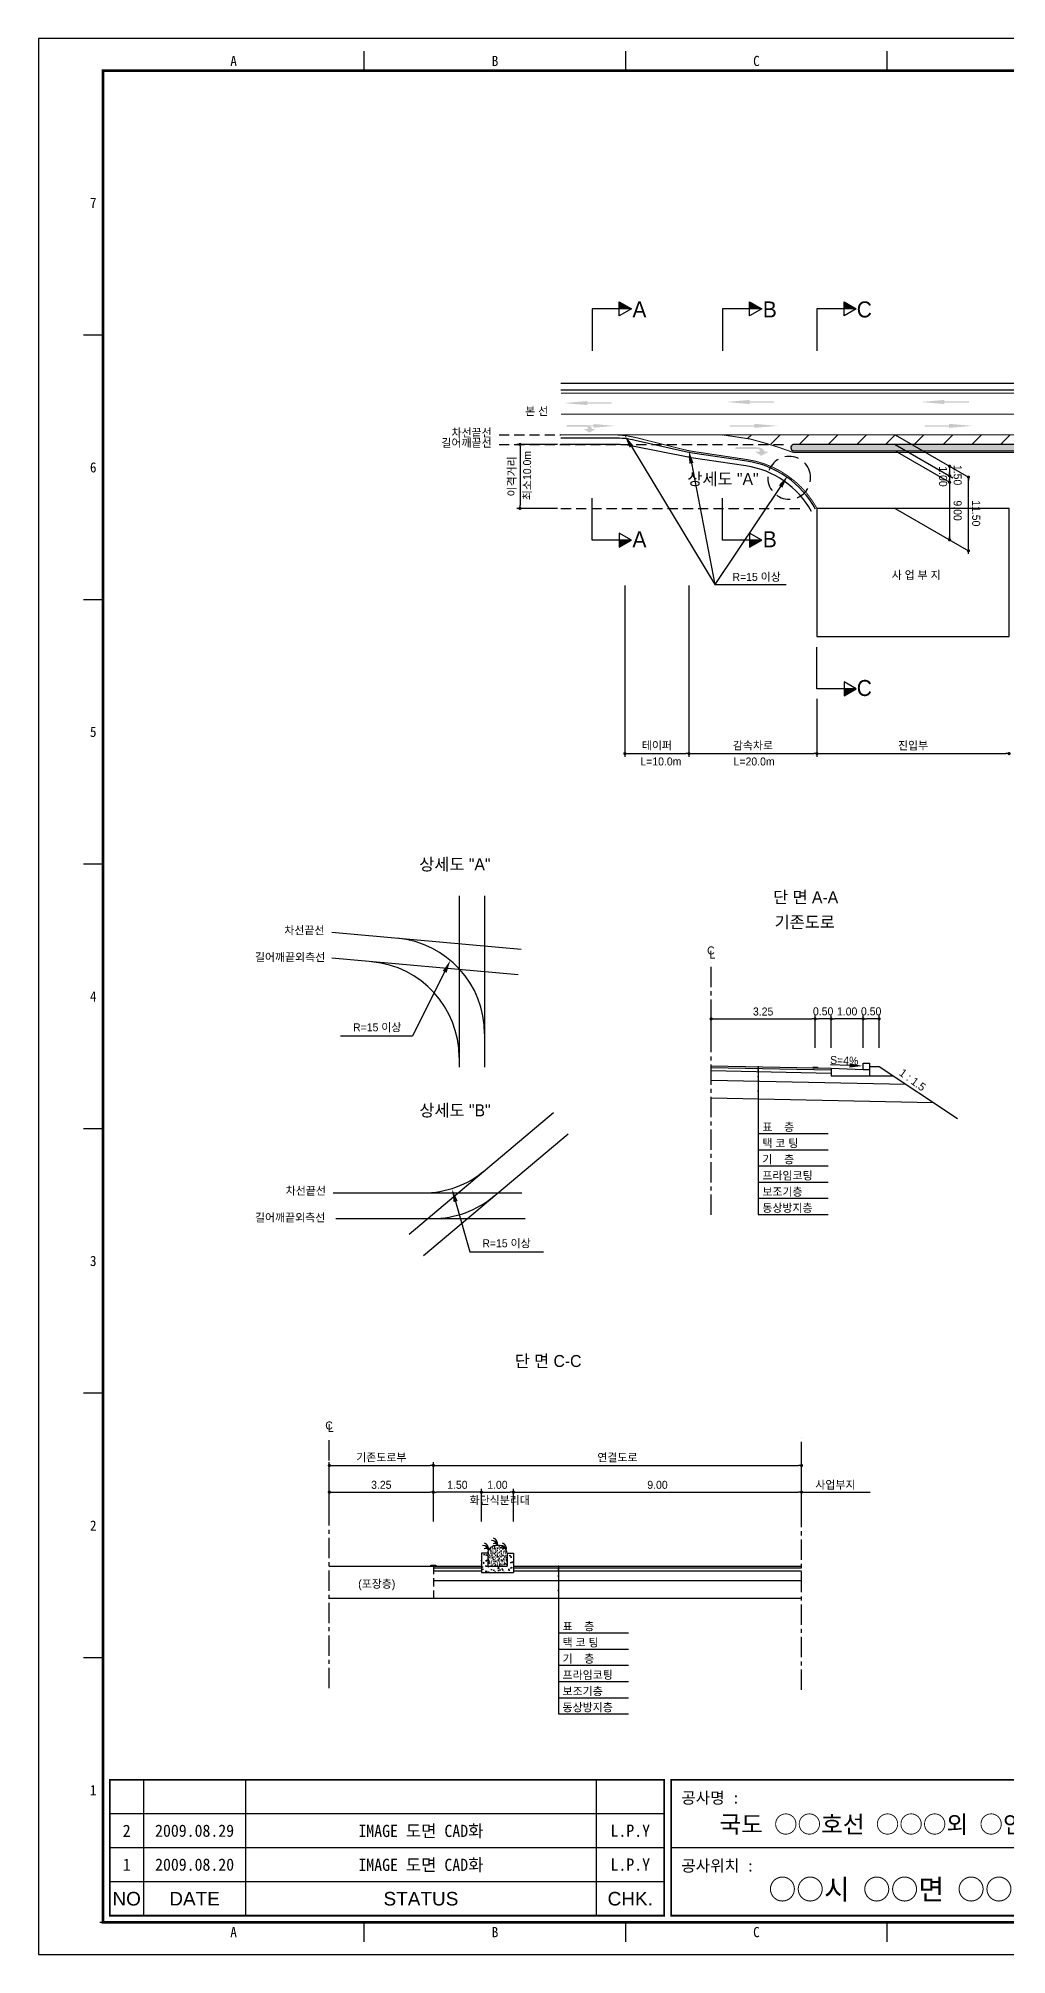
# Model space of a CAD drawing. Header units: millimetres. Extents: x 472 to 896, y -2 to 298.
# Drawn here: x 472.4 to 623.6, y -1.8 to 297.6 of the extents above; entities that cross this region are included whole.
import ezdxf
from ezdxf.enums import TextEntityAlignment as Align

# ---------------------------------------------------------------- set-up
doc = ezdxf.new("R2010")
doc.units = ezdxf.units.MM
doc.linetypes.add('CENTER', pattern=[50.8, 31.75, -6.35, 6.35, -6.35])
doc.linetypes.add('HIDDEN', pattern=[9.525, 6.35, -3.175])
for name, color, linetype in [('CC-GSTR-0004', 4, 'Continuous'), ('CM-LANE-0030', 30, 'Continuous'), ('CZ-DIMT-0002', 7, 'Continuous'), ('CZ-EXST-0002', 1, 'Continuous'), ('CZ-LIN1-0007', 7, 'Continuous'), ('CZ-LIN2-0003', 3, 'Continuous'), ('CZ-LINE-0001', 7, 'Continuous'), ('CZ-TEXT-BOX0', 7, 'Continuous'), ('TITLE', 7, 'Continuous')]:
    doc.layers.add(name, color=color, linetype=linetype)
doc.styles.add('견고딕', font='arial.ttf')
doc.styles.add('돋움', font='')
doc.styles.add('돋음체', font='')
doc.styles.get('돋움').set_extended_font_data('Dotum')
doc.styles.get('돋음체').set_extended_font_data('DotumChe')

# ---------------------------------------------------------------- blocks, each defined once
blk = doc.blocks.new('_Dot')
at = {"color": 0, "linetype": 'ByBlock', "lineweight": -2}
blk.add_line((-0.5, 0), (-1, 0), dxfattribs=at)
at = {"color": 0, "linetype": 'ByBlock', "const_width": 0.5}
blk.add_lwpolyline([(-0.25, 0, 1), (0.25, 0, 1)], format="xyb", close=True, dxfattribs=at)

msp = doc.modelspace()

# ---------------------------------------------------------------- hatches: boundary and pattern name
at = {"layer": 'CM-LANE-0030'}
h = msp.add_hatch(dxfattribs=at)
h.set_pattern_fill('ANSI31', color=256, style=0)
h.set_pattern_definition([(45, (-535.8948, 5.09), (-2.245064, 2.245064), [])])
h.paths.add_polyline_path([(579.2, 235.66), (583.5, 235.01, -0.082795), (589.21, 233.16), (590.25, 233.16, 0.001767), (590.13, 233.22, -0.768255), (590.38, 234.16), (738.51, 234.16, -0.801424), (738.72, 233.21, 0.001479), (738.62, 233.16), (739.86, 233.16, -0.078793), (745.43, 234.44), (763.01, 235.66)])
at = {"layer": 'CZ-EXST-0002'}
h = msp.add_hatch(dxfattribs=at)
h.set_pattern_fill('AR-CONC', color=256, scale=0.01, style=0)
h.set_pattern_definition([(50, (-566.573, 3541.772), (1.8218467, -0.15939086), [0.1905, -2.0955]), (355, (-566.573, 3541.772), (-0.3524283, 1.9105664), [0.1524, -1.6764]), (100.451, (-566.4212, 3541.7587), (1.469425, 1.7511669), [0.1619, -1.7809]), (46.1842, (-566.573, 3542.28), (2.7107904, -0.4204233), [0.28575, -3.14325]), (96.6356, (-566.347, 3542.245), (2.3740423, 2.4742556), [0.24285, -2.67135]), (351.184, (-566.573, 3542.28), (2.374046, 2.4742512), [0.2286, -2.5146]), (21, (-566.319, 3542.153), (1.5161488, -1.0226552), [0.1905, -2.0955]), (326, (-566.319, 3542.153), (0.6180203, 1.8418797), [0.1524, -1.6764]), (71.4514, (-566.1927, 3542.0677), (2.1341649, 0.8192286), [0.1619, -1.7809]), (37.5, (-566.573, 3541.77196), (0.03088603, 0.84555039), [0, -1.65608, 0, -1.7018, 0, -1.68275]), (7.5, (-566.573, 3541.772), (0.66819663, 1.00180575), [0, -0.97028, 0, -1.61798, 0, -0.64135]), (327.5, (-567.1394, 3541.77196), (1.35590595, -0.05728744), [0, -0.635, 0, -1.9812, 0, -2.6289]), (317.5, (-567.3934, 3541.772), (1.4812918, 0.2542649), [0, -0.8255, 0, -1.31572, 0, -1.8669])])
h.paths.add_polyline_path([(546.55, 57.93), (546.55, 60.93), (545.55, 60.93), (545.55, 58.93), (542.55, 58.93), (542.55, 60.93), (541.55, 60.93), (541.55, 57.93)])
h = msp.add_hatch(dxfattribs=at)
h.set_pattern_fill('AR-SAND', color=256, scale=0.01, style=0)
h.set_pattern_definition([(37.5, (-566.573, 3541.77196), (-0.016000313, 0.489413237), [0, -0.38608, 0, -0.4318, 0, -0.41275]), (7.5, (-566.573, 3541.77196), (0.44952328, 0.7168251), [0, -0.20828, 0, -0.34798, 0, -0.13335]), (327.5, (-566.8854, 3541.77196), (0.79099237, 0.001437185), [0, -0.127, 0, -0.4572, 0, -0.5969]), (317.5, (-566.8854, 3541.77196), (0.76355645, 0.22292932), [0, -0.0635, 0, -0.29972, 0, -0.3429])])
edge = h.paths.add_edge_path()
edge.add_ellipse((544.05, 60.93), major_axis=(-1.5, 0), ratio=0.829212, start_angle=180, end_angle=360)
edge.add_line((542.55, 60.93), (542.55, 58.93))
edge.add_line((542.55, 58.93), (545.55, 58.93))
edge.add_line((545.55, 58.93), (545.55, 60.93))
at = {"layer": 'CZ-LIN1-0007'}
for points in [[(558.08, 240.94), (558.08, 240.73), (561.91, 240.73), (561.91, 240.51), (558.08, 240.51), (558.08, 240.3), (554.43, 240.62)], [(583.43, 241.11), (583.43, 240.89), (587.25, 240.9), (587.25, 240.68), (583.43, 240.68), (583.43, 240.47), (579.78, 240.79)], [(613.85, 241.11), (613.85, 240.89), (617.68, 240.9), (617.68, 240.68), (613.85, 240.68), (613.85, 240.47), (610.2, 240.79)], [(557.96, 237.18, -0.267976), (558.87, 236.57), (559.42, 236.58), (558.39, 236), (557.56, 236.57), (558.17, 236.57, 0.504994), (557.9, 236.94), (554.84, 236.96), (554.85, 237.2)], [(559.09, 237.35), (559.09, 237.16), (555.66, 237.16), (555.66, 236.97), (559.09, 236.97), (559.09, 236.77), (562.36, 237.06)], [(584.16, 237.38), (584.16, 237.16), (580.34, 237.16), (580.34, 236.95), (584.16, 236.95), (584.16, 236.74), (587.81, 237.06)], [(614.59, 237.38), (614.59, 237.16), (610.76, 237.16), (610.76, 236.95), (614.59, 236.95), (614.59, 236.74), (618.24, 237.06)], [(584.77, 233.73, -0.267976), (585.8, 233.04), (586.43, 233.04), (585.26, 232.38), (584.31, 233.03), (585.01, 233.04, 0.504994), (584.7, 233.45), (581.23, 233.47), (581.24, 233.75)], [(594.05, 136.75), (594.05, 136.87), (593.3, 136.89), (593.3, 136.76)], [(534.42, 58.93), (534.42, 59.05), (533.67, 59.05), (533.67, 58.93)]]:
    msp.add_hatch(color=256, dxfattribs=at).paths.add_polyline_path(points)
at = {"layer": 'CZ-LIN2-0003'}
h = msp.add_hatch(dxfattribs=at)
h.set_pattern_fill('CROSS', color=256, scale=0.075, style=0)
h.set_pattern_definition([(0, (-535.8948, 5.08995), (0.47625, 0.47625), [0.238125, -0.714375]), (90, (-535.77575, 4.9709), (-0.47625, 0.47625), [0.238125, -0.714375])])
h.paths.add_polyline_path([(590.38, 234.16, 0.768255), (590.13, 233.22, -0.001767), (590.25, 233.16), (738.62, 233.16, -0.001479), (738.72, 233.21, 0.801424), (738.51, 234.16)])
at = {"layer": 'CZ-LINE-0001'}
for points in [[(563.08, 256.43), (563.08, 255.33), (564.98, 255.33)], [(583.44, 256.43), (583.44, 255.33), (585.34, 255.33)], [(598.2, 256.43), (598.2, 255.33), (600.1, 255.33)], [(564.98, 219.21), (563.08, 219.21), (563.08, 218.11)], [(585.34, 219.21), (583.44, 219.21), (583.44, 218.11)], [(600.1, 195.97), (598.2, 195.97), (598.2, 194.87)]]:
    msp.add_hatch(color=256, dxfattribs=at).paths.add_polyline_path(points)

# ---------------------------------------------------------------- linework, layer by layer
at = {"color": 0, "linetype": 'ByBlock', "lineweight": -2}
for p, q in [((614.67, 230.5), (614.67, 230.25)), ((614.67, 229.5), (614.67, 229.75)), ((614.67, 229), (614.67, 228.75)), ((614.67, 228.5), (614.67, 228.75)), ((617.62, 228.79), (617.62, 228.54)), ((614.67, 219.5), (614.67, 219.75)), ((617.62, 217.79), (617.62, 218.04)), ((591.8, 70.48), (592.05, 70.48))]:
    msp.add_line(p, q, dxfattribs=at)
at = {"color": 0, "linetype": 'ByBlock', "const_width": 0.25}
for points in [[(614.67, 230.63, 1), (614.67, 230.88, 1)], [(614.67, 229.13, 1), (614.67, 229.38, 1)], [(614.67, 229.38, 1), (614.67, 229.13, 1)], [(614.67, 228.38, 1), (614.67, 228.13, 1)], [(617.62, 228.92, 1), (617.62, 229.17, 1)], [(614.67, 219.38, 1), (614.67, 219.13, 1)], [(617.62, 217.67, 1), (617.62, 217.42, 1)], [(591.67, 70.48, 1), (591.42, 70.48, 1)]]:
    msp.add_lwpolyline(points, format="xyb", close=True, dxfattribs=at)
at = {"layer": 'CC-GSTR-0004'}
for p, q in [((596.17, 136.7), (601.17, 136.5)), ((596.17, 136.7), (596.17, 135.5)), ((596.17, 135.5), (602.17, 135.5)), ((601.17, 137.5), (602.17, 137.5)), ((601.17, 136.5), (601.17, 137.5)), ((601.17, 136.5), (602.17, 136.5)), ((602.17, 137.5), (602.17, 135.5))]:
    msp.add_line(p, q, dxfattribs=at)
for points in [[(803.96, 243.66), (553.96, 243.66)], [(803.96, 242.66), (553.96, 242.66)]]:
    msp.add_lwpolyline(points, dxfattribs=at)
for points in [[(593.74, 224.04, 0.234605), (582.98, 231.55), (574.5, 232.82), (574.5, 232.82, -0.018175), (573.42, 233.02), (573.42, 233.02), (565.58, 234.79), (565.58, 234.79, 0.055452), (562.29, 235.16), (562.29, 235.16), (553.96, 235.16)], [(593.08, 223.68, 0.234605), (582.87, 230.81), (574.32, 232.09, -0.012396), (573.59, 232.22), (565.42, 233.86, 0.049659), (562.46, 234.16), (553.96, 234.16)]]:
    msp.add_lwpolyline(points, format="xyb", dxfattribs=at)
at = {"layer": 'CM-LANE-0030', "const_width": 0.15}
msp.add_lwpolyline([(803.96, 238.91), (553.96, 238.91)], dxfattribs=at)
msp.add_lwpolyline([(583.5, 235.01), (579.2, 235.66), (763.01, 235.66), (745.43, 234.44, 0.026159), (738.62, 232.91), (590.25, 232.91, 0.027105)], format="xyb", close=True, dxfattribs=at)
at = {"layer": 'CZ-EXST-0002'}
for p, q in [((538.07, 163.65), (538.07, 136.87)), ((542.06, 163.65), (542.06, 136.87)), ((547.77, 155.28), (518.18, 157.91)), ((547.28, 151.31), (518.18, 153.89)), ((530.28, 110.8), (552.83, 129.79)), ((532.49, 107.43), (555.09, 126.46)), ((518.41, 117.23), (547.89, 117.23)), ((518.82, 113.23), (548.37, 113.23)), ((517.8, 58.93), (534.05, 58.93)), ((517.8, 53.93), (534.05, 53.93))]:
    msp.add_line(p, q, dxfattribs=at)
at = {"layer": 'CZ-LIN1-0007'}
for p, q in [((593.3, 136.89), (594.05, 136.87)), ((593.3, 136.76), (594.05, 136.75)), ((594.05, 136.87), (594.05, 136.75)), ((533.67, 59.05), (534.42, 59.05)), ((533.67, 58.93), (533.67, 59.05)), ((534.42, 58.93), (533.67, 58.93)), ((534.42, 59.05), (534.42, 58.93))]:
    msp.add_line(p, q, dxfattribs=at)
at = {"layer": 'CZ-LIN1-0007', "const_width": 0.15}
msp.add_lwpolyline([(803.96, 242.16), (553.96, 242.16)], dxfattribs=at)
msp.add_lwpolyline([(593.96, 224.16, 0.234605), (583.02, 231.8), (574.67, 233.05), (574.67, 233.05, -0.024027), (573.26, 233.33), (573.26, 233.33), (565.75, 235.21), (565.75, 235.21, 0.061321), (562.11, 235.66), (562.11, 235.66), (553.96, 235.66)], format="xyb", dxfattribs=at)
at = {"layer": 'CZ-LIN1-0007', "linetype": 'HIDDEN', "const_width": 0.15}
msp.add_lwpolyline([(562.11, 235.66), (579.2, 235.66)], dxfattribs=at)
at = {"layer": 'CZ-LIN2-0003'}
for p, q in [((577.42, 137.08), (596.17, 136.7)), ((577.42, 136.83), (596.17, 136.45)), ((577.42, 136.33), (596.17, 135.95)), ((577.42, 134.83), (607.85, 134.22)), ((602.17, 137), (603.67, 137)), ((602.17, 135.5), (605.92, 135.5)), ((603.67, 137), (615.88, 128.87)), ((577.42, 132.08), (612.1, 131.38)), ((541.55, 60.93), (541.55, 57.93)), ((542.55, 60.93), (541.55, 60.93)), ((542.55, 60.93), (542.55, 58.93)), ((545.55, 60.93), (546.55, 60.93)), ((545.55, 60.93), (545.55, 58.93)), ((546.55, 60.93), (546.55, 57.93)), ((534.05, 58.93), (541.55, 58.93)), ((534.05, 58.68), (541.55, 58.68)), ((534.05, 58.18), (541.55, 58.18)), ((541.55, 57.93), (546.55, 57.93)), ((542.55, 58.93), (545.55, 58.93)), ((546.55, 58.93), (591.55, 58.93)), ((546.55, 58.68), (591.55, 58.68)), ((546.55, 58.18), (591.55, 58.18)), ((534.05, 56.68), (591.55, 56.68)), ((534.05, 53.93), (591.55, 53.93))]:
    msp.add_line(p, q, dxfattribs=at)
msp.add_lwpolyline([(590.13, 233.22, -0.001767), (590.25, 233.16), (738.62, 233.16, -0.001479), (738.72, 233.21, 0.801424), (738.51, 234.16), (590.38, 234.16, 0.768255)], format="xyb", close=True, dxfattribs=at)
msp.add_lwpolyline([(623.96, 224.16), (593.96, 224.16), (593.96, 204.16), (623.96, 204.16)], close=True, dxfattribs=at)
for centre, radius, start, end in [((527.06, 142.06), 15, 0, 84.9204), ((523.07, 138.4), 15, 0, 84.9204), ((532.44, 132.23), 15, 270, 310.097), ((533.9, 128.23), 15, 270, 310.097), ((543.17, 62.05), 0.88, 7.8639, 92.7752), ((543.07, 62.39), 1, 347.1802, 67.3267), ((541.78, 61.27), 0.88, 7.8639, 92.7752), ((542.24, 61.24), 0.44, 19.771, 124.0366), ((541.67, 61.61), 1, 347.1802, 67.3267), ((543.63, 62.02), 0.44, 19.771, 124.0366), ((544.57, 61.27), 0.88, 7.8639, 92.7752), ((545.03, 61.24), 0.44, 19.771, 124.0366), ((544.46, 61.61), 1, 347.1802, 67.3267)]:
    msp.add_arc(centre, radius, start, end, dxfattribs=at)
msp.add_ellipse((544.05, 60.93), major_axis=(-1.5, 0), ratio=0.829212, start_param=3.141593, end_param=6.283185, dxfattribs=at)
at = {"layer": 'CZ-LINE-0001'}
for p, q in [((564.98, 255.33), (558.84, 255.33)), ((558.84, 255.33), (558.84, 248.79)), ((563.08, 254.23), (563.08, 256.43)), ((563.08, 256.43), (564.98, 255.33)), ((564.98, 255.33), (563.08, 254.23)), ((585.34, 255.33), (579.2, 255.33)), ((579.2, 255.33), (579.2, 248.79)), ((583.44, 254.23), (583.44, 256.43)), ((583.44, 256.43), (585.34, 255.33)), ((585.34, 255.33), (583.44, 254.23)), ((600.1, 255.33), (593.96, 255.33)), ((593.96, 255.33), (593.96, 248.79)), ((598.2, 254.23), (598.2, 256.43)), ((598.2, 256.43), (600.1, 255.33)), ((600.1, 255.33), (598.2, 254.23)), ((553.46, 234.16), (547.08, 234.16)), ((547.58, 233.66), (547.58, 224.66)), ((606.17, 235.66), (617.62, 229.04)), ((606.17, 234.16), (615.17, 228.96)), ((606.17, 234.16), (615.17, 228.96)), ((606.17, 233.16), (614.67, 228.25)), ((614.67, 230.25), (614.67, 219.25)), ((617.62, 217.06), (617.62, 229.04)), ((558.84, 219.21), (558.84, 225.75)), ((579.2, 219.21), (579.2, 225.75)), ((553.46, 224.16), (547.08, 224.16)), ((606.17, 224.16), (617.62, 217.54)), ((564.98, 219.21), (558.84, 219.21)), ((564.98, 219.21), (563.08, 220.31)), ((563.08, 220.31), (563.08, 218.11)), ((563.08, 218.11), (564.98, 219.21)), ((585.34, 219.21), (579.2, 219.21)), ((585.34, 219.21), (583.44, 220.31)), ((583.44, 220.31), (583.44, 218.11)), ((583.44, 218.11), (585.34, 219.21)), ((563.96, 212.13), (563.96, 185.36)), ((573.96, 212.13), (573.96, 185.36)), ((573.96, 212.13), (573.96, 185.36)), ((578.03, 212.26), (589.16, 212.26)), ((593.96, 195.97), (593.96, 202.51)), ((600.1, 195.97), (593.96, 195.97)), ((600.1, 195.97), (598.2, 197.07)), ((598.2, 197.07), (598.2, 194.87)), ((598.2, 194.87), (600.1, 195.97)), ((593.96, 194.41), (593.96, 185.36)), ((593.96, 194.41), (593.96, 185.36)), ((564.46, 185.86), (573.46, 185.86)), ((574.46, 185.86), (593.46, 185.86)), ((594.46, 185.86), (623.46, 185.86)), ((577.42, 139.87), (577.42, 144.92)), ((577.92, 144.42), (593.17, 144.42)), ((593.67, 139.87), (593.67, 144.92)), ((593.67, 139.87), (593.67, 144.92)), ((595.67, 144.42), (594.17, 144.42)), ((596.17, 139.87), (596.17, 144.92)), ((596.17, 139.87), (596.17, 144.92)), ((600.67, 144.42), (596.67, 144.42)), ((601.17, 139.87), (601.17, 144.92)), ((601.17, 142.32), (601.17, 144.92)), ((603.17, 144.42), (601.67, 144.42)), ((603.67, 139.87), (603.67, 144.92)), ((584.78, 136.94), (584.78, 113.86)), ((584.78, 126.51), (595.71, 126.51)), ((584.78, 123.98), (595.71, 123.98)), ((584.78, 121.45), (595.71, 121.45)), ((584.78, 118.92), (595.71, 118.92)), ((584.78, 116.39), (595.71, 116.39)), ((584.78, 113.86), (595.71, 113.86)), ((517.8, 70.98), (517.8, 75.15)), ((534.05, 70.98), (534.05, 75.15)), ((534.05, 70.98), (534.05, 75.15)), ((591.55, 70.98), (591.55, 75.15)), ((518.3, 74.65), (533.55, 74.65)), ((534.55, 74.65), (591.05, 74.65)), ((517.8, 65.92), (517.8, 70.98)), ((518.3, 70.48), (533.55, 70.48)), ((534.05, 65.92), (534.05, 70.98)), ((534.05, 65.92), (534.05, 70.98)), ((541.05, 70.48), (534.55, 70.48)), ((541.55, 65.92), (541.55, 70.98)), ((541.55, 65.92), (541.55, 70.98)), ((542.05, 70.48), (546.05, 70.48)), ((546.55, 65.92), (546.55, 70.98)), ((546.55, 65.92), (546.55, 70.98)), ((547.05, 70.48), (591.05, 70.48)), ((591.55, 65.92), (591.55, 70.98)), ((591.55, 65.92), (591.55, 70.98)), ((592.05, 70.48), (602.26, 70.48)), ((553.58, 58.93), (553.58, 35.84)), ((553.58, 48.5), (564.51, 48.5)), ((553.58, 45.97), (564.51, 45.97)), ((553.58, 43.44), (564.51, 43.44)), ((553.58, 40.91), (564.51, 40.91)), ((553.58, 38.37), (564.51, 38.37)), ((553.58, 35.84), (564.51, 35.84))]:
    msp.add_line(p, q, dxfattribs=at)
at = {"layer": 'CZ-LINE-0001', "linetype": 'HIDDEN', "ltscale": 0.25}
for p, q in [((544.3, 235.66), (553.96, 235.66)), ((544.3, 234.16), (589.44, 234.16)), ((553.96, 224.16), (591.8, 224.16))]:
    msp.add_line(p, q, dxfattribs=at)
at = {"layer": 'CZ-LINE-0001', "linetype": 'HIDDEN', "ltscale": 0.35}
msp.add_line((592.95, 229.35), (592.95, 229.35), dxfattribs=at)
at = {"layer": 'CZ-LINE-0001', "linetype": 'CENTER', "ltscale": 0.1}
for p, q in [((577.42, 113.8), (577.42, 153.18)), ((517.8, 39.85), (517.8, 79.23)), ((591.55, 39.6), (591.55, 78.98))]:
    msp.add_line(p, q, dxfattribs=at)
at = {"layer": 'CZ-LINE-0001', "linetype": 'HIDDEN', "ltscale": 0.2}
msp.add_line((534.05, 58.93), (534.05, 53.93), dxfattribs=at)
at = {"layer": 'CZ-LINE-0001'}
for points in [[(564.98, 233.83), (578.03, 212.26)], [(574.34, 231.21), (578.03, 212.26)], [(588.27, 227.6), (578.03, 212.26)], [(535.81, 151.76), (530.8, 141.74), (519.57, 141.74)], [(599.05, 137.14), (596.05, 137.26)], [(537.53, 115.88), (539.76, 108), (551.25, 108)]]:
    msp.add_lwpolyline(points, dxfattribs=at)
at = {"layer": 'CZ-LINE-0001', "linetype": 'HIDDEN', "ltscale": 0.35}
msp.add_arc((589.62, 228.95), 3.35, 6.7667, 6.749, dxfattribs=at)
at = {"layer": 'CZ-LINE-0001', "linetype": 'ByBlock'}
for centre, start, end in [((584.77, 136.19), 0, 180), ((584.77, 136.19), 0, 180), ((584.77, 136.19), 180, 0), ((584.77, 136.19), 180, 0), ((584.77, 135.39), 0, 180), ((584.77, 135.39), 0, 180), ((584.77, 135.39), 180, 0), ((584.77, 135.39), 180, 0), ((584.78, 136.88), 0, 180), ((584.78, 136.88), 0, 180), ((584.78, 136.88), 180, 0), ((584.78, 136.88), 180, 0), ((584.78, 136.68), 0, 180), ((584.78, 136.68), 0, 180), ((584.78, 136.68), 180, 0), ((584.78, 136.68), 180, 0), ((584.78, 136.44), 0, 180), ((584.78, 136.44), 0, 180), ((584.78, 136.44), 180, 0), ((584.78, 136.44), 180, 0), ((584.77, 133.16), 0, 180), ((584.77, 133.16), 0, 180), ((584.77, 133.16), 180, 0), ((584.77, 133.16), 180, 0), ((553.58, 58.87), 0, 180), ((553.58, 58.87), 0, 180), ((553.58, 58.87), 180, 0), ((553.58, 58.87), 180, 0), ((553.58, 58.66), 0, 180), ((553.58, 58.66), 0, 180), ((553.58, 58.66), 180, 0), ((553.58, 58.66), 180, 0), ((553.58, 58.43), 0, 180), ((553.58, 58.43), 0, 180), ((553.58, 58.43), 180, 0), ((553.58, 58.43), 180, 0), ((553.57, 58.18), 0, 180), ((553.57, 58.18), 0, 180), ((553.57, 58.18), 180, 0), ((553.57, 58.18), 180, 0), ((553.57, 57.38), 0, 180), ((553.57, 57.38), 0, 180), ((553.57, 57.38), 180, 0), ((553.57, 57.38), 180, 0), ((553.57, 55.14), 0, 180), ((553.57, 55.14), 0, 180), ((553.57, 55.14), 180, 0), ((553.57, 55.14), 180, 0)]:
    msp.add_arc(centre, 0.0625, start, end, dxfattribs=at)
at = {"layer": 'CZ-LINE-0001'}
for points in [[(564.69, 233.66), (563.94, 235.55), (565.26, 234.01)], [(574.01, 231.15), (573.96, 233.17), (574.67, 231.28)], [(588, 227.78), (589.38, 229.26), (588.55, 227.41)], [(535.51, 151.91), (536.7, 153.55), (536.11, 151.61)], [(599.06, 137.48), (601.05, 137.06), (599.03, 136.81)], [(537.21, 115.79), (536.98, 117.81), (537.85, 115.97)]]:
    msp.add_solid(points, dxfattribs=at)
at = {"layer": 'TITLE', "color": 7, "linetype": 'Continuous'}
for p, q in [((523.26, 292.56), (523.26, 295.59)), ((564.09, 292.56), (564.09, 295.59)), ((604.91, 292.56), (604.91, 295.59)), ((482.44, 251.23), (479.41, 251.23)), ((482.44, 209.9), (479.41, 209.9)), ((482.44, 168.58), (479.41, 168.58)), ((482.44, 127.25), (479.41, 127.25)), ((482.44, 85.92), (479.41, 85.92)), ((482.44, 44.59), (479.41, 44.59)), ((523.26, 0.24), (523.26, 3.26)), ((564.09, 0.24), (564.09, 3.26)), ((604.91, 0.24), (604.91, 3.26))]:
    msp.add_line(p, q, dxfattribs=at)
at = {"layer": 'TITLE', "ltscale": 150}
for p, q in [((488.8, 25.54), (488.8, 4.32)), ((504.72, 25.54), (504.72, 4.32)), ((559.5, 25.54), (559.5, 4.32)), ((570.11, 20.24), (483.5, 20.24)), ((570.11, 14.93), (483.5, 14.93)), ((657.78, 14.93), (571.17, 14.93)), ((570.11, 9.63), (483.5, 9.63))]:
    msp.add_line(p, q, dxfattribs=at)
at = {"layer": 'TITLE'}
msp.add_line((890.8, 3.26), (481.94, 3.26), dxfattribs=at)
msp.add_lwpolyline([(472.36, -1.77), (895.72, -1.77), (895.72, 297.6), (472.36, 297.6)], close=True, dxfattribs=at)
at = {"layer": 'TITLE', "linetype": 'Continuous', "const_width": 0.403}
msp.add_lwpolyline([(482.44, 3.26), (482.44, 292.56), (890.68, 292.56), (890.68, 3.26)], close=True, dxfattribs=at)
at = {"layer": 'TITLE', "ltscale": 150, "const_width": 0.265}
for points in [[(483.5, 25.54), (570.11, 25.54), (570.11, 4.32), (483.5, 4.32)], [(571.17, 25.54), (657.78, 25.54), (657.78, 4.32), (571.17, 4.32)]]:
    msp.add_lwpolyline(points, close=True, dxfattribs=at)

# ---------------------------------------------------------------- block references
at = {"layer": 'CZ-LINE-0001', "xscale": 0.5, "yscale": 0.5, "zscale": 0.5}
for p, rotation in [((547.58, 234.16), 90), ((547.58, 224.16), 270), ((563.96, 185.86), 180), ((573.96, 185.86), 180), ((593.96, 185.86), 180), ((577.42, 144.42), 180), ((593.67, 144.42), 180), ((596.17, 144.42), 180), ((601.17, 144.42), 180), ((517.8, 74.65), 180), ((534.05, 74.65), 180), ((517.8, 70.48), 180), ((534.05, 70.48), 180), ((541.55, 70.48), 180), ((546.55, 70.48), 180)]:
    msp.add_blockref('_Dot', p, dxfattribs=dict(at, rotation=rotation))
for p in [(573.96, 185.86), (593.96, 185.86), (623.96, 185.86), (593.67, 144.42), (596.17, 144.42), (601.17, 144.42), (603.67, 144.42), (534.05, 74.65), (591.55, 74.65), (534.05, 70.48), (541.55, 70.48), (546.55, 70.48), (591.55, 70.48)]:
    msp.add_blockref('_Dot', p, dxfattribs=at)

# ---------------------------------------------------------------- texts
at = {"layer": 'CZ-DIMT-0002', "style": '돋움'}
for s, height, p in [('A', 2.5, (566.23, 255.25)), ('B', 2.5, (586.59, 255.25)), ('C', 2.5, (601.35, 255.25)), ('본 선', 1.25, (550.18, 239.35)), ('차선끝선', 1.25, (540.02, 235.99)), ('길어깨끝선', 1.25, (539.23, 234.4)), ('상세도 "A"', 1.875, (579.28, 228.76)), ('A', 2.5, (566.23, 219.34)), ('B', 2.5, (586.59, 219.34)), ('R=15 이상', 1.25, (584.53, 213.46)), ('사 업 부 지', 1.25, (609.45, 213.75)), ('C', 2.5, (601.35, 196.11)), ('L=10.0m', 1.25, (569.58, 184.63)), ('L=20.0m', 1.25, (584.14, 184.63)), ('차선끝선', 1.25, (513.91, 158.24)), ('C', 1.25, (577.39, 155.11)), ('길어깨끝외측선', 1.25, (511.67, 154.05)), ('L', 1.25, (577.65, 154.45)), ('R=15 이상', 1.25, (525.28, 143.1)), ('차선끝선', 1.25, (514.13, 117.56)), ('길어깨끝외측선', 1.25, (511.68, 113.38)), ('R=15 이상', 1.25, (545.47, 109.36)), ('C', 1.25, (517.76, 80.9)), ('L', 1.25, (518.02, 80.5))]:
    msp.add_text(s, height=height, dxfattribs=at).set_placement(p, align=Align.MIDDLE_CENTER)
msp.add_text('최소10.0m', height=1.25, rotation=90, dxfattribs=at).set_placement((549.32, 225.46))
for s, rotation, p in [('S=4%', 357.7094, (598.22, 137.93)), ('1 : 1.5', 323.8881, (608.88, 134.89))]:
    msp.add_text(s, height=1.25, rotation=rotation, dxfattribs=at).set_placement(p, align=Align.MIDDLE_CENTER)
for s, p in [('표    층', (585.43, 126.9)), ('택 코 팅', (585.43, 124.37)), ('기    층', (585.43, 121.84)), ('프라임코팅', (585.43, 119.31)), ('보조기층', (585.43, 116.78)), ('동상방지층', (585.43, 114.25)), ('사업부지', (593.7, 71.01)), ('화단식분리대', (539.7, 68.6)), ('(포장층)', (522.31, 55.54)), ('표    층', (554.23, 48.89)), ('기    층', (554.23, 43.83)), ('택 코 팅', (554.23, 46.36)), ('프라임코팅', (554.23, 41.3)), ('보조기층', (554.23, 38.76)), ('동상방지층', (554.23, 36.23))]:
    msp.add_text(s, height=1.25, dxfattribs=at).set_placement(p)
at = {"layer": 'CZ-DIMT-0002', "char_height": 1.25, "attachment_point": 5, "rotation": 270, "style": '돋움'}
for s, insert in [('1.00', (613.65, 229.15)), ('1.50', (615.92, 229.37)), ('9.00', (615.92, 223.82)), ('11.50', (618.81, 223.4))]:
    msp.add_mtext(s, dxfattribs=dict(at, insert=insert))
at = {"layer": 'CZ-LINE-0001', "insert": (546.38, 229.16), "char_height": 1.25, "attachment_point": 5, "rotation": 90, "style": '돋움'}
msp.add_mtext('\\A1;이격거리', dxfattribs=at)
at = {"layer": 'CZ-LINE-0001', "char_height": 1.25, "attachment_point": 5, "style": '돋움'}
for s, insert in [('\\A1;테이퍼', (568.96, 187.06)), ('\\A1;감속차로', (583.96, 187.06)), ('\\A1;진입부', (608.96, 187.05)), ('\\A1;3.25', (585.55, 145.56)), ('\\A1;0.50', (594.92, 145.59)), ('\\A1;1.00', (598.67, 145.57)), ('\\A1;0.50', (602.42, 145.59)), ('\\A1;기존도로부', (525.92, 75.85)), ('\\A1;연결도로', (562.8, 75.84)), ('\\A1;3.25', (525.92, 71.62)), ('\\A1;1.50', (537.8, 71.62)), ('\\A1;1.00', (544.05, 71.62)), ('\\A1;9.00', (569.05, 71.62))]:
    msp.add_mtext(s, dxfattribs=dict(at, insert=insert))
at = {"layer": 'CZ-TEXT-BOX0', "style": '돋움'}
for s, p in [('상세도 "A"', (537.41, 168.56)), ('단 면 A-A', (592.19, 163.43)), ('기존도로', (592.04, 159.53)), ('상세도 "B"', (537.43, 130.13)), ('단 면 C-C', (551.96, 90.97))]:
    msp.add_text(s, height=1.875, dxfattribs=at).set_placement(p, align=Align.MIDDLE_CENTER)
at = {"layer": 'TITLE', "color": 3, "linetype": 'Continuous', "style": '돋음체'}
for s, p in [('A', (502.85, 294.07)), ('B', (543.68, 294.07)), ('C', (584.5, 294.07)), ('7', (480.93, 271.9)), ('6', (480.93, 230.57)), ('5', (480.93, 189.25)), ('4', (480.93, 147.92)), ('3', (480.93, 106.59)), ('2', (480.93, 65.26)), ('1', (480.93, 23.93)), ('A', (502.85, 1.75)), ('B', (543.68, 1.75)), ('C', (584.5, 1.75))]:
    msp.add_text(s, height=1.59, dxfattribs=at).set_placement(p, align=Align.MIDDLE)
at = {"layer": 'TITLE', "style": '돋음체'}
for s, p in [('공사명 : ', (572.76, 21.83)), ('공사위치 :', (572.76, 11.22))]:
    msp.add_text(s, height=1.804, dxfattribs=at).set_placement(p)
at = {"layer": 'TITLE', "color": 1, "linetype": 'Continuous', "style": '돋음체'}
msp.add_text('2', height=1.91, dxfattribs=at).set_placement((486.15, 17.58), align=Align.MIDDLE)
at = {"layer": 'TITLE', "linetype": 'Continuous'}
for s, height, style, p in [('2009.08.29', 1.91, '돋음체', (496.76, 17.58)), ('L.P.Y', 1.91, '돋음체', (564.8, 17.58)), ('1', 1.91, '돋음체', (486.15, 12.28)), ('2009.08.20', 1.91, '돋음체', (496.76, 12.28)), ('L.P.Y', 1.91, '돋음체', (564.8, 12.28)), ('NO', 2.122, '견고딕', (486.15, 6.97)), ('DATE', 2.122, '견고딕', (496.76, 6.97)), ('STATUS', 2.122, '견고딕', (532.11, 6.97)), ('CHK.', 2.122, '견고딕', (564.8, 6.97))]:
    msp.add_text(s, height=height, dxfattribs=dict(at, style=style)).set_placement(p, align=Align.MIDDLE)
at = {"layer": 'TITLE', "style": '돋음체'}
for p in [(532.11, 17.58), (532.11, 12.28)]:
    msp.add_text('IMAGE 도면 CAD화', height=1.9099, dxfattribs=at).set_placement(p, align=Align.MIDDLE)
at = {"layer": 'TITLE', "color": 7, "linetype": 'Continuous', "style": '돋음체'}
for s, height, p in [('국도 ○○호선 ○○○외 ○인 도로점용시설공사', 2.7, (616.98, 18.62)), ('○○시 ○○면 ○○리○○-○번지', 3.1832, (619, 8.46))]:
    msp.add_text(s, height=height, dxfattribs=at).set_placement(p, align=Align.MIDDLE)

doc.saveas('drawing.dxf')
